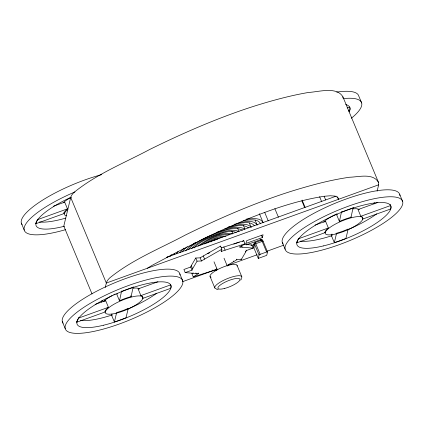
<?xml version="1.0" encoding="UTF-8"?>
<svg xmlns="http://www.w3.org/2000/svg" width="424" height="424" viewBox="0 0 424 424"><rect width="100%" height="100%" fill="white"/><g stroke="black" fill="none" stroke-linecap="round" stroke-linejoin="round"><path stroke-width="0.64" d="M377.121 191.176L378.664 184.816L378.515 182.437L342.899 96.842C336.72 86.173 318.604 91.971 308.741 92.421C291.373 95.363 274.323 99.947 257.501 105.126A158.051 40.534 -22.6 0 0 241.086 110.526C209.827 121.402 179.506 134.805 149.82 149.412C124.269 163.049 96.667 173.972 74.052 192.385A37.005 9.492 -22.6 0 0 70.718 197.452L63.791 226.077L92.029 293.938M101.712 302.126L102.173 300.219M105.253 287.499L106.329 283.046A37.005 9.492 -22.6 0 1 109.662 277.98C132.277 259.567 159.88 248.644 185.436 235.002C215.116 220.401 245.438 206.997 276.697 196.121A158.051 40.534 -22.6 0 1 293.111 190.715C311.635 185.055 330.423 179.967 349.625 177.232C358.545 177.062 373.184 172.738 378.515 182.437M114.385 321.964L116.669 312.53A20.304 5.21 -22.6 0 0 128.271 308.354L125.986 317.783A50.758 13.017 -22.6 0 1 114.385 321.964L111.602 315.265L111.904 314.009M133.21 286.778L131.106 296.62A20.304 5.21 -22.6 0 0 119.504 300.812L121.609 290.965M220.448 246.514L220.549 246.095L203.287 255.979A29.336 7.526 -22.6 0 0 200.176 257.856L195.756 258.015L191.277 265.663A29.336 7.526 -22.6 0 0 190.699 267.019L192.003 270.162L185.214 272.611L183.91 269.468L190.699 267.019M216.77 270.247L216.759 268.683M221.211 247.897A29.336 7.526 -22.6 0 1 223.824 247.028L243.758 240.7L245.067 243.837L225.133 250.165A29.336 7.526 -22.6 0 0 221.312 251.459L221.853 249.233L220.549 246.095M254.167 243.196L253.345 246.588L258.264 258.407L266.717 255.359L267.539 251.967L262.62 240.148A1.081 0.276 -22.6 0 0 261.698 240.18L255.248 242.507A1.081 0.276 -22.6 0 0 254.167 243.196L259.085 255.015L258.264 258.407M253.849 247.796L254.67 244.404A1.081 0.276 -22.6 0 1 255.752 243.715L262.202 241.388A1.081 0.276 -22.6 0 1 263.124 241.357M261.587 240.848L261.99 239.2L246.212 244.887M262.398 237.514L263.06 234.763L246.678 240.673L246.015 243.424L262.398 237.514L261.438 235.209M325.653 199.958L324.137 196.286C298.692 200.181 274.127 208.507 250.255 217.947A145.512 37.317 -22.6 0 0 246.206 219.59L221.365 230.396A216.436 55.512 -22.6 0 0 208.73 236.316L178.515 251.358L153.027 264.857A52.735 13.526 -22.6 0 0 148.464 267.549L148.156 267.745A27.443 7.038 -22.6 0 0 147.388 268.238M334.313 242.634L336.592 233.205A20.304 5.21 -22.6 0 0 348.194 229.024L345.915 238.452A50.758 13.017 -22.6 0 1 334.313 242.634L331.526 235.94L331.981 234.053M353.139 207.447L351.03 217.295A20.304 5.21 -22.6 0 0 339.428 221.482L341.537 211.634M374.048 203.896L374.355 202.624M192.003 270.162A29.336 7.526 -22.6 0 1 192.581 268.805L197.065 261.152L195.756 258.015M227.253 265.318L233.73 261.613A29.336 7.526 -22.6 0 0 236.836 259.737L241.256 259.578L245.734 251.93A29.336 7.526 -22.6 0 0 246.312 250.573L246.068 249.985M170.119 256.43L171.307 254.575M167.66 257.22L168.111 256.456M241.282 279.305L240.662 280.142M185.548 250.913L189.311 246.863L195.756 242.258M182.235 251.893L184.398 249.275L187.302 246.694M179.813 252.63L184.005 248.088M176.495 253.621L178.064 251.586M174.073 254.352L174.831 253.292M194.07 247.923C199.656 241.722 207.681 238.426 215.27 235.341C221.858 233.465 229.548 229.628 236.295 232.506M191.68 248.612C197.939 241.68 206.917 237.986 215.408 234.541C222.722 232.548 231.562 227.942 238.924 231.584M188.447 249.492C195.459 241.812 205.375 237.61 214.83 233.73C223.31 231.493 233.825 225.674 242.348 230.131M198.05 246.137C207.426 238.797 220.618 231.849 232.718 233.852M200.759 245.146C208.899 238.988 219.362 233.836 229.76 234.7M204.347 243.954C210.59 239.496 218.249 235.924 226.045 236.157M206.779 243.281L207.151 243M207.548 242.714L214.984 238.988L222.176 237.265M217.003 269.272A29.336 7.526 -22.6 0 1 213.187 270.57L193.254 276.893L191.945 273.756L193.243 272.929M242.544 241.473L242.851 241.277M243.153 241.086L243.758 240.7M193.254 276.893L198.437 273.591L198.188 273.003M239.639 246.556L239.883 247.144L245.067 243.837M210.76 241.972L211.099 241.77M197.065 261.152L201.48 260.993A29.336 7.526 -22.6 0 1 204.591 259.117L221.853 249.233M211.47 241.563L211.857 241.362M212.663 240.959L213.087 240.768M213.516 240.578L216.664 239.459M53.514 206.181L64.686 202.153L67.474 208.847A20.304 5.21 -22.6 0 0 64.104 213.537L35.844 223.729L35.669 223.31M35.844 223.729A50.758 13.017 -22.6 0 1 37.683 219.595L67.474 208.847M347.161 107.961L349.641 107.065A50.758 13.017 -22.6 0 1 349.641 110.542L348.411 110.982M216.399 232.4C225.165 230.211 236.11 224.296 244.828 229.061M166.309 257.437L336.153 196.158M378.664 184.816L106.329 283.046L70.718 197.452M207.394 253.626L209.848 252.741M233.788 244.107L239.311 242.115M250.95 245.289L251.798 244.982L253.102 248.125L246.312 250.573M251.618 245.454L254.04 244.579M95.103 304.421L105.656 300.616L108.438 307.31A20.304 5.21 -22.6 0 0 105.073 312L76.808 322.192L76.633 321.779M140.89 295.608L170.681 284.859A50.758 13.017 -22.6 0 1 170.681 288.336L142.422 298.528A20.304 5.21 -22.6 0 0 140.89 295.608L138.107 288.914L157.967 281.748M315.027 225.096L325.579 221.286L328.367 227.985A20.304 5.21 -22.6 0 0 324.996 232.67L296.736 242.867L296.561 242.448M390.101 204.315L390.61 205.534A50.758 13.017 -22.6 0 1 390.61 209.006L362.345 219.197A20.304 5.21 -22.6 0 0 360.819 216.277L358.031 209.583L377.89 202.418M76.808 322.192A50.758 13.017 -22.6 0 1 78.647 318.058L108.438 307.31M296.736 242.867A50.758 13.017 -22.6 0 1 298.576 238.728L328.367 227.985M360.819 216.277L390.61 205.534M182.288 281.774L215.938 269.632M227.158 265.588L257.071 254.798M267.041 251.204L283.868 245.13M259.085 255.015A1.081 0.276 -22.6 0 1 260.166 254.326L266.617 251.999A1.081 0.276 -22.6 0 1 267.539 251.967M191.945 273.756L192.666 273.528M224.937 228.562C232.161 227.375 241.913 222.706 248.432 227.868M228.557 226.782C235.41 225.886 245.39 221.355 251.077 227.121M217.104 239.343L217.528 239.237M234.127 224.301C240.493 223.586 249.603 220.146 254.522 225.716M238.956 222.473C244.526 222.149 253.515 219.203 257.151 225.065M243.418 220.485C248.74 220.263 257.373 217.91 260.601 223.687M324.175 196.27L330.402 195.761L335.008 196.095L337.615 197.287L338.506 199.296L337.488 196.853M246.275 219.113C251.522 218.98 260.066 216.887 263.113 222.685M244.282 244.341L251.798 244.982M239.883 247.144A29.336 7.526 -22.6 0 1 242.178 247.187L253.102 248.125M185.214 272.611L196.142 273.544A29.336 7.526 -22.6 0 0 198.437 273.591M218.19 289.566L216.569 289.3M361.667 102.99L358.768 96.025A63.452 16.271 -22.6 0 0 336.698 92.103M399.763 194.558L402.662 201.522A63.452 16.271 -22.6 0 1 318.344 251.024A63.452 16.271 -22.6 0 1 310.723 223.681A63.452 16.271 -22.6 0 1 402.662 201.522M350.86 216.876L351.03 217.295M339.428 221.482L336.645 214.788A20.304 5.21 -22.6 0 1 337.356 214.464M319.611 196.736L321.641 201.617M324.821 232.251L324.996 232.67M302.1 200.075L305.148 207.394M301.888 200.96L304.681 207.67M298.401 238.309L298.576 238.728M274.863 208.677L278.42 217.221M282.262 242.332L285.156 249.296M264.677 212.334L268.233 220.877M259.409 213.701L262.928 222.155M255.084 220.045L257.092 224.874M261.698 240.18L266.617 251.999M260.124 239.067L260.845 240.8M249.386 223.056L251.141 227.28M255.248 242.507L260.166 254.326M243.429 225.457L244.94 229.082M237.732 228.462L238.982 231.483M245.411 251.146L245.734 251.93M241.521 245.618L242.178 247.187M231.87 231.117L232.871 233.534M241.012 258.99L241.256 259.578M236.592 259.149L236.836 259.737M237.048 265.318L241.781 276.697M233.486 261.025L233.73 261.613M223.824 247.028L225.133 250.165M221.068 250.87L221.312 251.459M224.02 258.2L227.317 266.118M214.009 261.809L217.3 269.733M215.652 269.537L216.139 270.713M212.943 269.977L213.187 270.57M203.287 255.979L204.591 259.117M210.066 276.522L214.798 287.901M200.176 257.856L201.48 260.993M195.899 272.955L196.142 273.544M191.277 265.663L192.581 268.805M179.834 273.883L182.733 280.852A63.452 16.271 -22.6 0 1 98.416 330.354A63.452 16.271 -22.6 0 1 90.8 303.012A63.452 16.271 -22.6 0 1 182.733 280.852M130.756 295.782L131.106 296.62M119.504 300.812L116.717 294.118A20.304 5.21 -22.6 0 1 117.432 293.795M63.759 212.7L64.104 213.537M104.898 311.582L105.073 312M37.508 219.176L37.683 219.595M78.472 317.64L78.647 318.058M21.338 223.13L24.237 230.094M62.333 321.657L65.232 328.626M342.899 96.842L342.974 98.029M211.051 277.291A14.607 3.747 -22.6 0 1 221.402 267.767A14.607 3.747 -22.6 0 1 237.08 266.044M216.383 288.808A14.607 3.747 -22.6 0 1 227.328 278.642A14.607 3.747 -22.6 0 1 240.996 278.828M22.106 224.63A63.452 16.271 -22.6 0 1 42.782 200.017A63.452 16.271 -22.6 0 1 101.797 174.608M65.561 229.649A63.452 16.271 -22.6 0 1 24.269 227.344A63.452 16.271 -22.6 0 1 74.953 191.934M65.773 218.1A50.758 13.017 -22.6 0 1 39.48 221.964M64.469 226.22A50.758 13.017 -22.6 0 1 35.987 223.231A50.758 13.017 -22.6 0 1 71.084 197.218M63.664 202.349A20.304 5.21 -22.6 0 1 71.195 197.314M66.536 215.811A20.304 5.21 -22.6 0 1 67.893 209.419M63.881 202.836A20.304 5.21 -22.6 0 1 64.686 202.153M63.102 323.162A63.452 16.271 -22.6 0 1 115.672 282.4A63.452 16.271 -22.6 0 1 179.999 275.028M156.806 293.191A50.758 13.017 -22.6 0 1 127.635 309.138M111.941 315.043A50.758 13.017 -22.6 0 1 80.475 320.496M121.783 291.383A50.758 13.017 -22.6 0 1 133.385 287.196M112.312 315.037A50.758 13.017 -22.6 0 1 111.602 315.265M103.721 301.427A20.304 5.21 -22.6 0 1 112.084 295.592M113.802 294.696A20.304 5.21 -22.6 0 1 115.153 294.033M133.141 288.214A20.304 5.21 -22.6 0 1 139.401 289.067M104.85 301.3A20.304 5.21 -22.6 0 1 105.656 300.616M138.107 288.914A20.304 5.21 -22.6 0 1 138.415 288.993M283.031 243.832A63.452 16.271 -22.6 0 1 335.601 203.07A63.452 16.271 -22.6 0 1 399.927 195.703M376.735 213.86A50.758 13.017 -22.6 0 1 348.162 229.554M331.865 235.712A50.758 13.017 -22.6 0 1 300.399 241.166M341.712 212.053A50.758 13.017 -22.6 0 1 353.314 207.866M332.241 235.707A50.758 13.017 -22.6 0 1 331.526 235.94M323.65 222.097A20.304 5.21 -22.6 0 1 336.953 213.839M353.07 208.889A20.304 5.21 -22.6 0 1 359.324 209.737M324.773 221.975A20.304 5.21 -22.6 0 1 325.579 221.286M358.031 209.583A20.304 5.21 -22.6 0 1 358.63 209.763M343.318 98.596A63.452 16.271 -22.6 0 1 351.369 118.227M345.698 104.553A50.758 13.017 -22.6 0 1 349.111 111.904M224.397 288.5A11.904 3.053 -22.6 0 0 239.894 279.204A11.904 3.053 -22.6 0 0 222.415 283.598A11.904 3.053 -22.6 0 0 224.397 288.5M103.53 325.229A50.758 13.017 -22.6 0 0 170.983 285.628A50.758 13.017 -22.6 0 0 97.435 303.356A50.758 13.017 -22.6 0 0 103.53 325.229M115.938 313.262A20.304 5.21 -22.6 0 0 142.92 297.42A20.304 5.21 -22.6 0 0 113.5 304.512A20.304 5.21 -22.6 0 0 115.938 313.262M323.459 245.904A50.758 13.017 -22.6 0 0 390.912 206.303A50.758 13.017 -22.6 0 0 317.359 224.026A50.758 13.017 -22.6 0 0 323.459 245.904M335.866 233.937A20.304 5.21 -22.6 0 0 362.843 218.095A20.304 5.21 -22.6 0 0 333.428 225.186A20.304 5.21 -22.6 0 0 335.866 233.937"/></g></svg>
